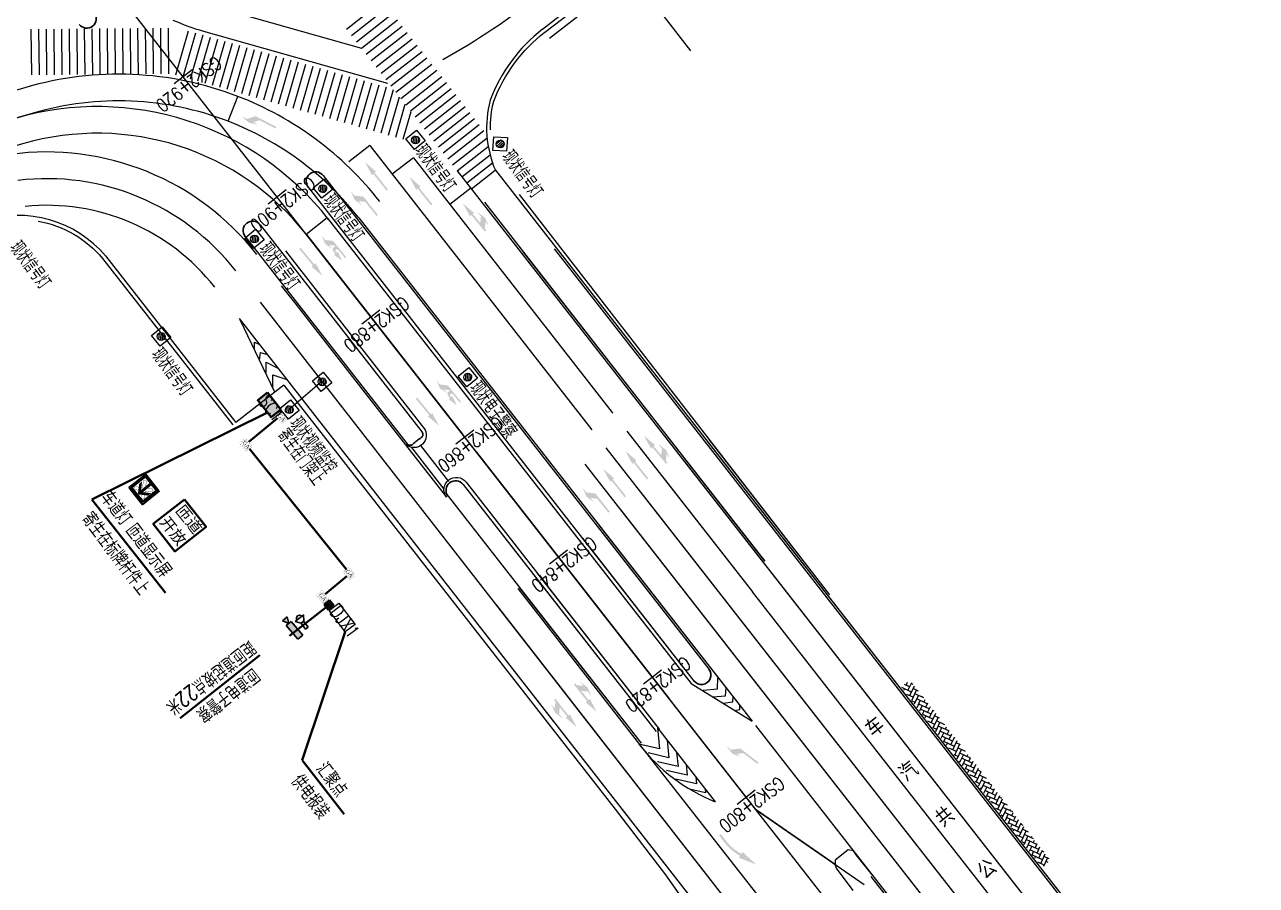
# Model space of a CAD drawing. Header units: millimetres. Extents: x 523446 to 528898, y 388189 to 392165.
# Drawn here: x 524776.9 to 524938.6, y 389900.2 to 390013.2 of the extents above; entities that cross this region are included whole.
import ezdxf
from ezdxf.enums import TextEntityAlignment as Align

# ---------------------------------------------------------------- set-up
doc = ezdxf.new("R2010")
doc.units = ezdxf.units.MM
for name, pattern in [('ACAD_ISO02W100', [15, 12, -3]), ('ACAD_ISO03W100', [30, 12, -18]), ('ACAD_ISO04W100', [30, 24, -3, 0, -3]), ('白色虚线3米', [6, 3, -3])]:
    doc.linetypes.add(name, pattern=pattern)
for name, color, linetype, lineweight in [('0-000-1电子警察', 1, 'Continuous', 40), ('0-000-电子警察', 1, 'Continuous', 40), ('0-000-示例人行道绿化带新建单管', 10, 'chen', 0), ('0-000-示例现有手井', 30, 'Continuous', 0), ('0-000-示例走线', 3, 'Continuous', 40), ('0-lyg新增电子警察', 1, 'Continuous', 40), ('0-TL-匝道控制', 6, 'Continuous', 40), ('0-TL-电视监控（新建）', 6, 'Continuous', 40), ('0-现状交通设施2018', 7, 'Continuous', 0), ('0-现状信号灯', 7, 'Continuous', 40), ('000-scy-车道标线(实)', 7, 'Continuous', 40), ('人行横道', 7, 'Continuous', 30)]:
    doc.layers.add(name, color=color, linetype=linetype, lineweight=lineweight)
for name, color, linetype in [('000-scy-公交站台', 7, 'Continuous'), ('000-scy-护栏', 160, 'ACAD_ISO03W100'), ('000-scy-箭头', 7, 'Continuous'), ('000-scy-道路标线', 122, '白色虚线3米'), ('GSS-标注路线桩号', 7, 'Continuous'), ('MEDS道路平面中线-GSS', 7, 'Continuous'), ('侧分带与渠化岛', 3, 'Continuous'), ('车行道边线', 5, 'ACAD_ISO04W100')]:
    doc.layers.add(name, color=color, linetype=linetype)
doc.styles.add('FSDB', font='szytxt_s.shx', dxfattribs={"width": 0.5, "bigfont": 'hztxt.shx'})
doc.styles.add('HZTXT_S', font='TXT_S.shx', dxfattribs={"width": 0.75, "bigfont": 'HZTXT.shx'})
doc.styles.add('MEDS', font='TXT_S.SHX', dxfattribs={"width": 0.75, "bigfont": 'hztxt.shx'})
doc.styles.get("Standard").update_dxf_attribs({"font": ''})
doc.styles.add('公司字体2', font='simhei.ttf', dxfattribs={"width": 0.8})
doc.styles.add('图廓-黑体', font='simhei.ttf')
doc.styles.get('Standard').set_extended_font_data('SimSun')
doc.linetypes.add('chen', pattern='A,12.7,-5.08,["单",FSDB,S=5,R=0,X=-2.54,Y=-1.27],-5.08', length=22.86)
pattern_1 = [(65, (3.803796996944584, 1.547030950314365), (-0.2457142788503428, 0.6750944327788936), [1.524, -0.508]), (155, (4.018486927612685, 2.007434992294293), (-0.2457142788503428, 0.6750944327788936), [1.524, -0.508])]

# ---------------------------------------------------------------- blocks, each defined once
blk = doc.blocks.new('7')
at = {"layer": '0-现状信号灯', "linetype": 'Continuous', "lineweight": 0, "ltscale": 0.005}
for p, q in [((525414.8998679431, 388753.3593147711), (525416.6155864513, 388753.903658412)), ((525416.6155864513, 388753.903658412), (525417.1599300923, 388752.187939904)), ((525415.444211584, 388751.643596263), (525414.8998679431, 388753.3593147711)), ((525417.1599300923, 388752.187939904), (525415.444211584, 388751.643596263)), ((525415.9374142907, 388753.2836228181), (525415.5550406991, 388752.5458674628)), ((525416.1805043139, 388753.2636822056), (525415.7114769937, 388752.3587362973)), ((525416.3737923226, 388753.1476530984), (525415.9177153029, 388752.2676936266)), ((525416.511550422, 388752.9244840396), (525416.1794835215, 388752.2837909074))]:
    blk.add_line(p, q, dxfattribs=at)
blk.add_ellipse((525416.0179651701, 388752.7739053484), major_axis=(0.3648974809175849, 0.3648974809175849), ratio=0.9999999999947542, start_param=3.156470216024712, end_param=9.439655523204298, dxfattribs=at)
blk = doc.blocks.new('A$C43B75757')
at = {"layer": '0-TL-匝道控制', "linetype": 'Continuous'}
blk.add_hatch(color=3, dxfattribs=at).paths.add_polyline_path([(1.593797216191887, 3.271795403692522), (2.069378883228637, 3.271795403692522), (2.101391652598977, 1.369980894342006), (3.099764115409925, 2.341914306161925), (3.130589122534729, 1.747787881089607), (1.849157023243606, 0.4935223191860132), (0.5853317303117365, 1.791796355595579), (0.5853317303117365, 2.37272264216881), (1.622043315088376, 1.330656376754632)])
at = {"layer": '0-TL-匝道控制', "color": 0, "linetype": 'Continuous'}
for points in [[(0, 3.695140341878868), (3.731502148904837, 3.695140341878868), (3.731502148904837, 0), (0, 0)], [(0.22667671891395, 3.453622578985232), (3.380157600040547, 3.453622578985232), (3.380157600040547, 0.3503580581018468), (0.22667671891395, 0.3503580581018468)]]:
    blk.add_lwpolyline(points, close=True, dxfattribs=at)
at = {"layer": '0-TL-匝道控制', "color": 1, "linetype": 'ACAD_ISO02W100', "ltscale": 0.01, "const_width": 0.05}
blk.add_lwpolyline([(1.437455358798615, 1.828286648851644), (0.5555381986778231, 2.741881881280279), (0.942804831196554, 3.11526127243269), (1.824486915837042, 2.201901528489543), (2.769272574805654, 3.113935635097732), (3.142653667367993, 2.726670642987301), (2.198098262306302, 1.814866825530771), (3.147201948333531, 0.8316631121342652), (2.761965736048296, 0.4562004477265873), (1.811066764174029, 1.441255287827516), (0.8590651924023404, 0.5222634927122272), (0.4836008354322985, 0.907498055275937)], close=True, dxfattribs=at)
at = {"layer": '0-TL-匝道控制', "color": 3, "linetype": 'ACAD_ISO02W100', "ltscale": 0.01, "const_width": 0.05}
blk.add_lwpolyline([(1.593797216191887, 3.271795403692522), (2.069378883228637, 3.271795403692522), (2.101391652598977, 1.369980894342006), (3.099764115409925, 2.341914306161925), (3.130589122534729, 1.747787881089607), (1.849157023243606, 0.4935223191860132), (0.5853317303117365, 1.791796355595579), (0.5853317303117365, 2.37272264216881), (1.622043315088376, 1.330656376754632), (1.593797216191887, 3.271795403692522)], dxfattribs=at)
blk = doc.blocks.new('A$C7DAD36AF')
at = {"layer": '0-TL-匝道控制'}
blk.add_lwpolyline([(0.8801857505480228, 14.77485752869225), (6.991875239164032, 14.77485752869225), (6.991875239164032, 7.81559629043128), (0.8801857505480228, 7.825462293347532)], close=True, dxfattribs=at)
at = {"layer": '0-TL-匝道控制', "linetype": 'Continuous', "char_height": 2, "attachment_point": 1}
for s, insert in [('{\\fSimSun|b0|i0|c134|p2;匝道}', (1.38212420923628, 14.26172324297766)), ('{\\fSimSun|b0|i0|c134|p2;开放}', (1.259381327037271, 10.8462319692097))]:
    blk.add_mtext_dynamic_manual_height_columns(s, width=15.35653571260627, gutter_width=10, heights=[0], dxfattribs=dict(at, insert=insert))
blk = doc.blocks.new('A$C4C9C7EF5')
at = {"layer": '0-TL-电视监控（新建）', "linetype": 'ByBlock', "lineweight": 0, "true_color": 0xffffff}
blk.add_hatch(color=7, dxfattribs=at).paths.add_polyline_path([(-3.375927917659283e-06, 1.431661060953047), (2.5220422554994, 2.736820446269121), (3.262929301359691, 1.305155503039714), (0.7408836699323729, -3.882276359945536e-06)])
at = {"layer": '0-000-示例走线'}
blk.add_lwpolyline([(-3.375927917659283e-06, 1.431661060953047), (2.5220422554994, 2.736820446269121), (3.262929301359691, 1.305155503039714), (0.7408836699323729, -3.882276359945536e-06)], close=True, dxfattribs=at)
at = {"layer": '0-000-示例走线', "style": 'HZTXT_S', "width": 0.75}
blk.add_text('SC1', height=1.799999999999996, rotation=27.36157864201822, dxfattribs=at).set_placement((0.9595723453676328, -0.04559849452925846))
blk = doc.blocks.new('JICHU')
at = {"layer": '0-lyg新增电子警察', "linetype": 'Continuous', "ltscale": 0.005}
for p, q in [((1841.32770610208, 752.2801193379778), (1841.327706101976, 753.1801193380328)), ((1841.327706101976, 753.1801193380328), (1842.227706102032, 753.1801193381361)), ((1842.227706102032, 752.2801193379528), (1841.32770610208, 752.2801193379778)), ((1841.776773812286, 752.4777593060076), (1841.521637545675, 752.7328955725856)), ((1841.903963542893, 752.5096686011238), (1841.553546840745, 752.8600853031597)), ((1841.988488094371, 752.5842430754068), (1841.628121315111, 752.9446098545848)), ((1842.034748368365, 752.6970818271689), (1841.74096006685, 752.9908701285188)), ((1842.227706102032, 753.1801193381361), (1842.227706102032, 752.2801193379528))]:
    blk.add_line(p, q, dxfattribs=at)
blk.add_circle((1841.7796430749, 752.7357648353749), 0.2580214832507589, dxfattribs=at)
blk = doc.blocks.new('buguangdeng')
at = {"layer": '0-000-电子警察', "color": 1, "lineweight": 25}
for p, q in [((530131.7636870466, 378169.6957379225), (530132.1516390482, 378171.040585633)), ((530132.550926419, 378169.9807293294), (530131.7636870466, 378169.6957379225)), ((530132.1516390482, 378171.040585633), (530132.6723138231, 378170.40152255)), ((530132.6723138231, 378170.40152255), (530132.550926419, 378169.9807293294)), ((530132.5571415016, 378170.0022741072), (530132.6723138231, 378170.40152255)), ((530133.4811778206, 378169.735714751), (530132.5571415016, 378170.0022741072)), ((530132.6723138231, 378170.40152255), (530133.5963501417, 378170.1349631939)), ((530133.5963501417, 378170.1349631939), (530133.4811778206, 378169.735714751))]:
    blk.add_line(p, q, dxfattribs=at)
at = {"layer": '0-000-电子警察', "lineweight": 25}
blk.add_arc((530131.9597618255, 378170.3595163492), 0.3787888463377989, 75.32845129148298, 252.488723308327, dxfattribs=at)
blk = doc.blocks.new('sxj')
at = {"layer": '0-000-电子警察', "lineweight": 25}
h = blk.add_hatch(color=256, dxfattribs=at)
h.paths.add_polyline_path([(530134.2691029772, 378171.4063002855), (530132.9802917091, 378171.7873887245), (530132.7508969811, 378170.9657943344), (530134.0272546853, 378170.588388289)])
h.paths.add_polyline_path([(530132.7508969822, 378170.9657943338), (530132.9802917098, 378171.7873887235), (530132.0180816527, 378172.0719044923), (530131.7762333598, 378171.2539924953)])
h.paths.add_polyline_path([(530131.007597108, 378171.4812704505), (530131.8971575064, 378171.6629484935), (530131.2494454004, 378172.2991824471)])
at = {"layer": '0-000-电子警察', "color": 1, "lineweight": 25}
blk.add_line((530131.2494454014, 378172.2991824468), (530131.007597108, 378171.4812704505), dxfattribs=at)
blk.add_line((530131.2494454014, 378172.2991824468), (530131.007597108, 378171.4812704505), dxfattribs=at)
at = {"layer": '0-000-电子警察', "lineweight": 25}
for p, q in [((530131.8971575064, 378171.6629484935), (530131.007597108, 378171.4812704505)), ((530131.007597108, 378171.4812704505), (530131.8971575064, 378171.6629484935)), ((530131.8971575064, 378171.6629484935), (530131.2494454014, 378172.2991824468)), ((530131.8971575064, 378171.6629484935), (530131.2494454014, 378172.2991824468)), ((530132.0180816532, 378172.071904492), (530131.7762333598, 378171.2539924953)), ((530131.7762333598, 378171.2539924953), (530134.0272546844, 378170.5883882894)), ((530134.2691029772, 378171.4063002855), (530132.0180816532, 378172.071904492)), ((530134.0272546844, 378170.5883882894), (530134.2691029772, 378171.4063002855))]:
    blk.add_line(p, q, dxfattribs=at)
blk = doc.blocks.new('现状手井')
at = {"layer": '0-000-示例现有手井', "linetype": 'Continuous', "ltscale": 0.005, "const_width": 0.0279936000003651}
for points in [[(758.7518249238233, 469.3710772116132), (761.5718877953115, 469.3710772116132), (761.5718877953115, 467.3849556727128), (758.7518249238233, 467.3849556727128)], [(759.0518249238232, 469.0710772116132), (761.2718877953116, 469.0710772116132), (761.2718877953116, 467.6849556727129), (759.0518249238232, 467.6849556727129)]]:
    blk.add_lwpolyline(points, close=True, dxfattribs=at)
at = {"layer": '0-000-示例现有手井', "linetype": 'Continuous', "ltscale": 0.005, "insert": (759.1566783186826, 468.9280762560108), "char_height": 0.99532800001298, "width": 2.00545811488174, "attachment_point": 1, "rotation": 359.33915807515973, "style": '图廓-黑体'}
blk.add_mtext('{\\fTimes New Roman|b0|i0|c238|p18;GA}', dxfattribs=at)

msp = doc.modelspace()

# ---------------------------------------------------------------- hatches: boundary and pattern name
at = {"layer": '000-scy-公交站台', "linetype": 'ByBlock', "lineweight": 0}
h = msp.add_hatch(dxfattribs=at)
h.set_pattern_fill('AR-HBONE', color=256, scale=0.005, angle=20, style=0)
h.set_pattern_definition(pattern_1)
h.paths.add_polyline_path([(524910.4330494758, 389902.5554432546), (524911.5735723107, 389903.450831604), (524893.1073069859, 389927.1395388542), (524891.9645962055, 389926.2469515629)])
h = msp.add_hatch(dxfattribs=at)
h.set_pattern_fill('AR-HBONE', color=256, scale=0.005, angle=20, style=0)
h.set_pattern_definition(pattern_1)
h.paths.add_polyline_path([(524910.4330494758, 389902.5554432546), (524911.5735723107, 389903.450831604), (524893.1073069859, 389927.1395388542), (524891.9645962055, 389926.2469515629)])
at = {"layer": '000-scy-箭头', "linetype": 'ByBlock', "lineweight": 0}
for points in [[(524806.3502587966, 390000.325261565), (524805.3846424602, 390001.1783391327), (524806.0781046551, 390000.8185312016), (524807.2367017925, 390001.1855508882), (524809.9412043481, 389999.7822999497), (524809.8332619685, 389999.5742612925), (524807.7528753876, 390000.6536850906), (524806.9102592865, 390000.3867616828), (524807.5343752616, 390000.0629345427)], [(524823.0405132611, 389993.8972368437), (524822.85710882, 389993.7513106604), (524824.6082230293, 389991.5504573537), (524824.424818588, 389991.4045311694), (524822.6737043773, 389993.6053844758), (524822.4902999356, 389993.4594582916), (524821.5979971257, 389995.1455831047)], [(524828.8665777438, 389991.9663176833), (524828.6831733026, 389991.8203915001), (524830.4342875117, 389989.6195381933), (524830.2508830706, 389989.4736120091), (524828.4997688599, 389991.6744653155), (524828.3163644179, 389991.5285391313), (524827.4240616082, 389993.2146639441)], [(524820.2201525421, 389990.2127731949), (524819.6912974481, 389991.387706612), (524820.1751730075, 389990.7743421153), (524821.382137067, 389990.6319042817), (524823.2692517425, 389988.2397827398), (524823.0852423934, 389988.0946200731), (524821.6336157202, 389989.934713566), (524820.7558236764, 389990.0383047187), (524821.1913116788, 389989.48627667)], [(524834.4283317521, 389989.7210294038), (524835.3559099887, 389988.0540501575), (524835.5362038242, 389988.2038025305), (524837.333232309, 389986.0402765034), (524837.5135261454, 389986.1900288772), (524837.3138563131, 389986.4304206572), (524837.3953002102, 389987.3105438831), (524837.8445573329, 389986.769662376), (524837.3361872444, 389987.8708013857), (524836.2971161362, 389988.6326986774), (524836.7962907166, 389988.0317192267), (524836.714846817, 389987.1515960003), (524835.7164976601, 389988.3535549058), (524835.8967914958, 389988.5033072788)], [(524814.559772532, 389981.4393316041), (524814.7411475651, 389981.5877726272), (524812.9598552743, 389983.7642730357), (524813.1412303073, 389983.91271406), (524814.9225225993, 389981.7362136523), (524815.1038976327, 389981.8846546765), (524816.0193632757, 389980.2109928691)], [(524829.8511703226, 389961.7678223531), (524830.0325453557, 389961.9162633762), (524828.251253065, 389964.0927637845), (524828.4326280981, 389964.241204809), (524830.2139203901, 389962.0647044012), (524830.3952954235, 389962.2131454255), (524831.3107610665, 389960.539483618)], [(524858.1840249968, 389959.2395006079), (524859.1116032335, 389957.5725213616), (524859.291897069, 389957.7222737346), (524861.0889255537, 389955.5587477075), (524861.2692193901, 389955.7085000813), (524861.0695495579, 389955.9488918613), (524861.150993455, 389956.8290150872), (524861.6002505777, 389956.2881335801), (524861.0918804891, 389957.3892725898), (524860.0528093809, 389958.1511698815), (524860.5519839614, 389957.5501904308), (524860.4705400617, 389956.6700672044), (524859.4721909049, 389957.8720261099), (524859.6524847406, 389958.0217784829)], [(524857.2091607952, 389955.9803451203), (524857.025756354, 389955.834418937), (524858.7768705632, 389953.6335656303), (524858.5934661218, 389953.487639446), (524856.8423519114, 389955.6884927524), (524856.6589474697, 389955.5425665682), (524855.7666446597, 389957.2286913811)], [(524854.2945265919, 389953.6357778954), (524854.1111221507, 389953.4898517121), (524855.86223636, 389951.2889984054), (524855.6788319186, 389951.1430722212), (524853.9277177079, 389953.3439255275), (524853.7443132661, 389953.1979993433), (524852.8520104564, 389954.8841241563)], [(524850.6613476226, 389951.2412550848), (524850.1324925286, 389952.4161885019), (524850.616368088, 389951.8028240052), (524851.8233321476, 389951.6603861716), (524853.710446823, 389949.2682646297), (524853.526437474, 389949.123101963), (524852.0748108007, 389950.9631954559), (524851.1970187569, 389951.0667866087), (524851.6325067594, 389950.5147585599)], [(524851.9948336327, 389922.993312561), (524850.5535194171, 389924.2430463425), (524850.7370641949, 389924.3887959736), (524848.9880686243, 389926.5913333147), (524849.1716134031, 389926.7370829463), (524849.3659462434, 389926.4923565747), (524850.2440646689, 389926.3915695131), (524849.8068157763, 389926.9422038498), (524850.7802903019, 389926.2188127984), (524851.3128952952, 389925.0455744711), (524850.8270631938, 389925.6573904004), (524849.9489447674, 389925.7581774595), (524850.920608975, 389924.5345456041), (524851.1041537527, 389924.6802952353)], [(524851.9948336327, 389922.993312561), (524850.5535194171, 389924.2430463425), (524850.7370641949, 389924.3887959736), (524848.9880686243, 389926.5913333147), (524849.1716134031, 389926.7370829463), (524849.3659462434, 389926.4923565747), (524850.2440646689, 389926.3915695131), (524849.8068157763, 389926.9422038498), (524850.7802903019, 389926.2188127984), (524851.3128952952, 389925.0455744711), (524850.8270631938, 389925.6573904004), (524849.9489447674, 389925.7581774595), (524850.920608975, 389924.5345456041), (524851.1041537527, 389924.6802952353)], [(524849.3764010853, 389920.9541284127), (524848.4951965257, 389922.646079865), (524848.3108372085, 389922.5013619238), (524846.5742219054, 389924.7136737315), (524846.3898625874, 389924.5689557893), (524846.5828198439, 389924.3231433671), (524846.4771095107, 389923.4456040082), (524846.0429556835, 389923.9986819603), (524846.5207329707, 389922.8839281178), (524847.5383744183, 389922.0936356813), (524847.055981277, 389922.7081667378), (524847.1616916128, 389923.585706097), (524848.1264778911, 389922.3566439801), (524847.9421185736, 389922.2119260391)], [(524849.3764010853, 389920.9541284127), (524848.4951965257, 389922.646079865), (524848.3108372085, 389922.5013619238), (524846.5742219054, 389924.7136737315), (524846.3898625874, 389924.5689557893), (524846.5828198439, 389924.3231433671), (524846.4771095107, 389923.4456040082), (524846.0429556835, 389923.9986819603), (524846.5207329707, 389922.8839281178), (524847.5383744183, 389922.0936356813), (524847.055981277, 389922.7081667378), (524847.1616916128, 389923.585706097), (524848.1264778911, 389922.3566439801), (524847.9421185736, 389922.2119260391)], [(524869.8037711675, 389917.4895826884), (524869.0029122145, 389918.4989295974), (524869.6224390867, 389918.0229694968), (524870.8274747557, 389918.1808929435), (524873.2436295535, 389916.3246485457), (524873.1008415231, 389916.1387904854), (524871.2422609099, 389917.5666707901), (524870.3658713319, 389917.4518173757), (524870.9234455166, 389917.0234532832)], [(524869.8037711675, 389917.4895826884), (524869.0029122145, 389918.4989295974), (524869.6224390867, 389918.0229694968), (524870.8274747557, 389918.1808929435), (524873.2436295535, 389916.3246485457), (524873.1008415231, 389916.1387904854), (524871.2422609099, 389917.5666707901), (524870.3658713319, 389917.4518173757), (524870.9234455166, 389917.0234532832)]]:
    msp.add_hatch(color=4, dxfattribs=at).paths.add_polyline_path(points)
h = msp.add_hatch(color=4, dxfattribs=at)
edge = h.paths.add_edge_path()
edge.add_line((524817.9421241733, 389984.1475384744), (524817.6390944998, 389984.1865341716))
edge.add_line((524817.6390944999, 389984.1865341716), (524817.7075411204, 389984.1020076793))
edge.add_ellipse((524817.7735392353, 389983.6852814674), major_axis=(0.2956809336641398, -0.3009805183934891), ratio=0.9999999976398378, start_angle=144.5082430750489, end_angle=174.508243089328)
edge.add_ellipse((524817.7735392353, 389983.6852814674), major_axis=(0.2956809336792848, -0.3009805184089057), ratio=0.999999998425952, start_angle=174.5082430936188, end_angle=264.5082431022431)
edge.add_line((524817.445642807, 389983.4197623177), (524817.6846100418, 389983.124655532))
edge.add_line((524817.6846100418, 389983.124655532), (524817.5206618279, 389982.9918959573))
edge.add_line((524817.5206618279, 389982.9918959574), (524818.5631415988, 389982.2073460331))
edge.add_line((524818.5631415988, 389982.207346033), (524818.0125064701, 389983.3901746815))
edge.add_line((524818.0125064701, 389983.3901746816), (524817.8485582558, 389983.2574151068))
edge.add_line((524817.8485582558, 389983.2574151066), (524817.7423505959, 389983.3885736783))
edge.add_ellipse((524817.9062988102, 389983.5213332529), major_axis=(0.1478404668371191, -0.1504902592018844), ratio=0.9999999985347764, start_angle=174.5082430719582, end_angle=264.50824307939456, ccw=False)
edge.add_ellipse((524817.9062988102, 389983.5213332529), major_axis=(0.147840466839594, -0.1504902592044035), ratio=0.9999999982510722, start_angle=84.5082431132551, end_angle=174.5082430704096, ccw=False)
edge.add_line((524818.0702470241, 389983.6540928277), (524818.973012134, 389982.53924497))
edge.add_line((524818.973012134, 389982.53924497), (524819.136960348, 389982.6720045446))
edge.add_line((524819.1369603481, 389982.6720045446), (524817.9421241733, 389984.1475384744))
h.paths.add_polyline_path([(524817.4110858734, 389984.8033313317), (524816.350482016, 389984.939816273), (524816.0390985657, 389985.3243517058), (524815.9079500992, 389985.4863103208), (524816.3700788445, 389984.412780482), (524817.2797990409, 389983.792178772), (524816.881520316, 389984.2840234151), (524817.9421241733, 389984.1475384744)])
h = msp.add_hatch(color=4, dxfattribs=at)
edge = h.paths.add_edge_path()
edge.add_line((524832.9960179317, 389965.1863705368), (524832.6929882582, 389965.225366234))
edge.add_line((524832.6929882583, 389965.2253662339), (524832.7614348788, 389965.1408397416))
edge.add_ellipse((524832.8274329938, 389964.7241135298), major_axis=(0.2956809336641398, -0.3009805183934891), ratio=0.9999999976398378, start_angle=144.5082430750489, end_angle=174.508243089328)
edge.add_ellipse((524832.8274329938, 389964.7241135298), major_axis=(0.2956809336792848, -0.3009805184089057), ratio=0.999999998425952, start_angle=174.5082430936188, end_angle=264.5082431022431)
edge.add_line((524832.4995365654, 389964.4585943802), (524832.7385038001, 389964.1634875944))
edge.add_line((524832.7385038001, 389964.1634875945), (524832.5745555862, 389964.0307280198))
edge.add_line((524832.5745555862, 389964.0307280198), (524833.6170353572, 389963.2461780955))
edge.add_line((524833.6170353572, 389963.2461780956), (524833.0664002284, 389964.4290067441))
edge.add_line((524833.0664002285, 389964.429006744), (524832.9024520143, 389964.2962471692))
edge.add_line((524832.9024520142, 389964.2962471693), (524832.7962443542, 389964.4274057409))
edge.add_ellipse((524832.9601925685, 389964.5601653155), major_axis=(0.1478404668371191, -0.1504902592018844), ratio=0.9999999985347764, start_angle=174.5082430719582, end_angle=264.50824307939456, ccw=False)
edge.add_ellipse((524832.9601925685, 389964.5601653155), major_axis=(0.147840466839594, -0.1504902592044035), ratio=0.9999999982510722, start_angle=84.5082431132551, end_angle=174.5082430704096, ccw=False)
edge.add_line((524833.1241407825, 389964.6929248901), (524834.0269058924, 389963.5780770323))
edge.add_line((524834.0269058924, 389963.5780770325), (524834.1908541064, 389963.710836607))
edge.add_line((524834.1908541066, 389963.7108366071), (524832.9960179317, 389965.1863705368))
h.paths.add_polyline_path([(524832.4649796318, 389965.8421633941), (524831.4043757743, 389965.9786483353), (524831.092992324, 389966.3631837683), (524830.9618438575, 389966.5251423833), (524831.4239726029, 389965.4516125444), (524832.3336927991, 389964.8310108345), (524831.9354140742, 389965.3228554777), (524832.9960179317, 389965.1863705368)])
at = {"layer": '000-scy-箭头', "linetype": 'ByBlock', "lineweight": 0, "ltscale": 0.5}
h = msp.add_hatch(color=4, dxfattribs=at)
edge = h.paths.add_edge_path()
edge.add_line((524870.9695922282, 389904.3447845422), (524870.5323481791, 389904.6180697877))
edge.add_arc((524873.5534034431, 389909.4516217788), 5.69999997652129, -142.00611010680768, -122.00611010680768, ccw=False)
edge.add_line((524869.0613679577, 389905.9428304013), (524868.2861142604, 389906.935328029))
edge.add_line((524868.2861142604, 389906.935328029), (524868.0496913402, 389906.7506547986))
edge.add_line((524868.0496913402, 389906.7506547986), (524868.8249450375, 389905.7581571709))
edge.add_arc((524873.5534034431, 389909.4516217788), 5.999999975285567, 217.9938898931925, 237.9938898931924)
edge.add_line((524870.3733452705, 389904.3636723144), (524870.8105893196, 389904.0903870689))
edge.add_line((524870.8105893196, 389904.090387069), (524870.6515864109, 389903.8359895957))
edge.add_line((524870.6515864109, 389903.8359895957), (524872.9252705622, 389902.9455625287))
edge.add_line((524872.9252705622, 389902.9455625287), (524871.1285951368, 389904.5991820154))
edge.add_line((524871.1285951368, 389904.5991820154), (524870.9695922282, 389904.3447845422))
h = msp.add_hatch(color=4, dxfattribs=at)
edge = h.paths.add_edge_path()
edge.add_line((524870.9695922282, 389904.3447845422), (524870.5323481791, 389904.6180697877))
edge.add_arc((524873.5534034431, 389909.4516217788), 5.69999997652129, -142.00611010680768, -122.00611010680768, ccw=False)
edge.add_line((524869.0613679577, 389905.9428304013), (524868.2861142604, 389906.935328029))
edge.add_line((524868.2861142604, 389906.935328029), (524868.0496913402, 389906.7506547986))
edge.add_line((524868.0496913402, 389906.7506547986), (524868.8249450375, 389905.7581571709))
edge.add_arc((524873.5534034431, 389909.4516217788), 5.999999975285567, 217.9938898931925, 237.9938898931924)
edge.add_line((524870.3733452705, 389904.3636723144), (524870.8105893196, 389904.0903870689))
edge.add_line((524870.8105893196, 389904.090387069), (524870.6515864109, 389903.8359895957))
edge.add_line((524870.6515864109, 389903.8359895957), (524872.9252705622, 389902.9455625287))
edge.add_line((524872.9252705622, 389902.9455625287), (524871.1285951368, 389904.5991820154))
edge.add_line((524871.1285951368, 389904.5991820154), (524870.9695922282, 389904.3447845422))

# ---------------------------------------------------------------- linework, layer by layer
at = {"layer": '0-000-1电子警察', "linetype": 'Continuous', "lineweight": 40}
msp.add_lwpolyline([(524816.8466090835, 389937.0152049441), (524811.6598808042, 389932.9484214026)], dxfattribs=at)
at = {"layer": '0-000-示例人行道绿化带新建单管', "linetype": 'chen', "lineweight": 40, "ltscale": 0.5}
for points in [[(524810.1068881195, 389961.5234961165), (524806.3237512917, 389958.4530981945)], [(524806.4484067037, 389957.5172833609), (524819.1422075041, 389941.6727886677)], [(524819.2060969777, 389940.8128423202), (524816.3417574095, 389938.4595999616)]]:
    msp.add_lwpolyline(points, dxfattribs=at)
at = {"layer": '0-000-示例走线', "lineweight": 0}
msp.add_lwpolyline([(524818.1614630605, 389937.2746204201), (524820.3019693863, 389934.4465962657), (524818.9981673027, 389933.506822841), (524816.8735158085, 389936.3052030691)], close=True, dxfattribs=at)
at = {"layer": '0-000-示例走线', "color": 3, "lineweight": 40}
for points in [[(524818.9981673027, 389933.506822841), (524813.3587483148, 389916.626712257)], [(524813.3587483148, 389916.626712257), (524818.8664423329, 389909.57563569)]]:
    msp.add_lwpolyline(points, dxfattribs=at)
at = {"layer": '0-TL-匝道控制', "linetype": 'Continuous', "lineweight": 40}
for p, q in [((524785.742447102, 389950.861655343), (524808.7867678085, 389962.2729145005)), ((524785.742447102, 389950.861655343), (524795.4167399589, 389938.5956030645)), ((524797.3417433638, 389922.1442768967), (524807.7820999683, 389930.4258250881))]:
    msp.add_line(p, q, dxfattribs=at)
at = {"layer": '0-现状交通设施2018', "color": 140, "linetype": 'ByBlock', "lineweight": 0}
msp.add_lwpolyline([(524811.6218298877, 389962.7156572843), (524815.9405206618, 389966.3783312054)], dxfattribs=at)
at = {"layer": '000-scy-公交站台', "color": 4, "linetype": 'ByBlock', "lineweight": 0}
msp.add_lwpolyline([(524903.6970957146, 389898.7181553196), (524884.7485247016, 389922.9765517605)], dxfattribs=at)
msp.add_lwpolyline([(524903.6970957146, 389898.7181553196), (524884.7485247016, 389922.9765517605)], dxfattribs=at)
at = {"layer": '000-scy-护栏', "linetype": 'ByBlock', "lineweight": 0, "ltscale": 0.2, "flags": 128}
msp.add_lwpolyline([(524838.0462111778, 389999.3784444939, -0.0690752971419698), (524838.4805282705, 390003.1469760757, -0.1364936242899816), (524845.1818992024, 390012.2181295884), (524851.7378629613, 390017.2296269684)], format="xyb", dxfattribs=at)
at = {"layer": '000-scy-护栏', "linetype": 'ByBlock', "lineweight": 0, "ltscale": 0.2}
for points in [[(524841.8071933838, 389990.9062139415), (524882.52712415, 389938.3290203564)], [(524874.05352164, 389942.7603818327), (524837.3170319435, 389989.9128123911)], [(524872.9249724105, 389910.1397511989), (524813.8893648959, 389985.6696086142)], [(524872.9013005261, 389910.1211707292), (524887.0706781939, 389900.3067243635)]]:
    msp.add_lwpolyline(points, dxfattribs=at)
msp.add_lwpolyline([(524778.7167075665, 389987.4121832374, -0.1733779540077178), (524787.159038755, 389982.5098655276), (524804.2424087997, 389960.6565927961)], format="xyb", dxfattribs=at)
at = {"layer": '000-scy-护栏', "color": 1, "linetype": 'ByBlock', "lineweight": 0, "ltscale": 0.003}
msp.add_lwpolyline([(524828.8815790977, 389957.9359028208), (524832.5607996987, 389953.2256469553)], dxfattribs=at)
at = {"layer": '000-scy-护栏', "linetype": 'ByBlock', "lineweight": 0, "ltscale": 0.005}
for points in [[(524866.7060370866, 389958.7570599332), (524882.52712415, 389938.3290203564)], [(524874.05352164, 389942.7603818327), (524863.5258525301, 389956.2729735568)], [(524872.9249724105, 389910.1397511989), (524846.9275991461, 389943.4006589543)], [(524872.9013005261, 389910.1211707292), (524887.0706781939, 389900.3067243635)]]:
    msp.add_lwpolyline(points, dxfattribs=at)
at = {"layer": '000-scy-车道标线(实)', "color": 4, "linetype": 'ByBlock', "lineweight": 0, "ltscale": 0.5}
for points in [[(524844.8741327181, 390012.6121851609), (524855.6169050169, 390021.0005669886)], [(524822.2271702699, 389997.3321093209), (524851.3637314084, 389960.030813591)], [(524827.9321153928, 389995.7142257731), (524854.0353152094, 389962.2963089768)], [(524833.698326049, 389994.0179086829), (524921.9179297807, 389881.0771428733)], [(524838.6973639788, 389994.1159892514), (524925.0702353816, 389883.5394526422)], [(524816.6424707288, 389987.8307376193), (524864.3968141773, 389926.6945287553)], [(524820.7739416974, 389987.8211291317), (524872.3738710721, 389921.7617127132)], [(524811.1362590628, 389983.5084796089), (524820.3983677188, 389971.6509150722)], [(524810.5850675134, 389978.9345320355), (524812.4939169085, 389976.4907791351)], [(524812.4939169085, 389976.4907791351), (524817.8758389585, 389969.6007187388)], [(524805.0685327115, 389974.6254899401), (524871.1833992926, 389889.8800711699)], [(524809.7702224021, 389964.95117396), (524805.1958290057, 389974.4625222964)], [(524820.3983677188, 389971.6509150722), (524829.4789281548, 389960.025772743)], [(524817.8758389585, 389969.6007187388), (524826.9176798542, 389958.0251460559)], [(524866.4642434171, 389958.5681915359), (524925.0702353816, 389883.5394526422)], [(524863.3119377994, 389956.1058817863), (524921.9179297807, 389881.0771428733)], [(524834.84540788, 389953.1554819662), (524860.1824728765, 389920.7183885883)], [(524852.2788681404, 389947.4877976649), (524872.3738710721, 389921.7617127132)], [(524849.6725947099, 389945.5448131841), (524864.3968141773, 389926.6945287553)], [(524844.1560599068, 389941.2357710902), (524860.1824728765, 389920.7183885883)], [(524841.6398366842, 389939.1775022626), (524857.6212245764, 389918.7177619006)], [(524836.0997023924, 389934.8500263338), (524871.1833992926, 389889.8800711699)], [(524864.3968141774, 389926.6945287552), (524872.3738710723, 389921.7617127131)], [(524864.3968141774, 389926.6945287552), (524872.3738710723, 389921.7617127131)], [(524859.9766611721, 389920.8778379291), (524867.5602128188, 389911.1692005562)], [(524859.9766611721, 389920.8778379291), (524867.5602128188, 389911.1692005562)], [(524872.8121577791, 389921.20060799), (524886.2203298183, 389904.0351577486)], [(524857.6212245764, 389918.7177619006), (524873.2632045383, 389898.6925393774)], [(524888.1777601929, 389901.5292103608), (524886.0620691075, 389904.2377667506), (524885.685834257, 389904.7588898921), (524885.0119586771, 389904.8742054993), (524883.296, 389903.5294023287), (524883.296, 389902.8808161864), (524883.4235574914, 389902.4662543398), (524885.609867095, 389899.5372852242)], [(524886.2091962056, 389904.0494112556), (524897.5912268944, 389889.4778737734)]]:
    msp.add_lwpolyline(points, dxfattribs=at)
for points in [[(524844.8741776304, 390012.6122202304, 0.1374228251279821), (524837.996404525, 390003.271972872)], [(524823.5322090981, 389989.9756501794, 0.1356630154352993), (524804.9129423192, 390003.7806629743, 0.08578427169489783)], [(524837.996404525, 390003.271972872, 0.1656525501121456), (524838.6931595808, 389994.0793013466, 0.1359236875456783)], [(524820.7739416974, 389987.8211291317, 0.1357293197149817), (524803.6519639363, 390000.5132874125, 0.08463542808105494)], [(524829.4789281548, 389960.025772743, -0.8797370954860882), (524826.7326246931, 389958.2620579295, -0.781113914931483)], [(524832.2841596261, 389951.1548552189), (524832.2841596261, 389951.1548552189, -0.9946762672222732), (524834.8454078799, 389953.1554819663, -0.1228928050213859)], [(524857.5358293775, 389918.7372419705, 0.1312498666378204), (524867.5602128188, 389911.1692005562, 0.1312498666378204)], [(524857.5358293775, 389918.7372419705, 0.1312498666378204), (524867.5602128188, 389911.1692005562, 0.1312498666378204)]]:
    msp.add_lwpolyline(points, format="xyb", dxfattribs=at)
at = {"layer": '000-scy-车道标线(实)', "color": 40, "linetype": 'ByBlock', "lineweight": 0, "ltscale": 0.5}
msp.add_lwpolyline([(524813.8893648959, 389985.6696086142), (524834.3719064823, 389959.4473877631)], dxfattribs=at)
at = {"layer": '000-scy-道路标线', "color": 2, "linetype": 'ByBlock', "lineweight": 0, "ltscale": 0.025}
msp.add_line((524795.8322357719, 390017.2907526705), (524821.1216614431, 390010.1188439407), dxfattribs=at)
at = {"layer": '000-scy-道路标线', "linetype": 'ByBlock', "lineweight": 0, "flags": 128}
msp.add_lwpolyline([(524831.7896987634, 390008.6121508692, 0.03758753820812616), (524844.6389379026, 390017.1863244326), (524853.3300935754, 390023.972722792)], format="xyb", dxfattribs=at)
at = {"layer": '000-scy-道路标线', "linetype": 'ByBlock', "lineweight": 0, "ltscale": 0.4, "flags": 128}
for points in [[(524796.3839195695, 390013.8084748029, 0.03542057030464748), (524800.3758242406, 390012.3641994963), (524824.5347456719, 390005.5128940624)], [(524804.9129423192, 390003.7806629743, 0.1644685858038404), (524777.0740469758, 390004.9589533546), (524772.9846800197, 390003.7665572201)], [(524803.6519639363, 390000.5132874125, 0.1645967540948752), (524778.0537926195, 390001.5988791778), (524773.9208002131, 390000.3937625369)], [(524816.78911453, 389987.6430008531, 0.3069810559788529), (524775.6709710424, 390000.9040852725)], [(524804.6276871054, 389980.8755890412, 0.262662356493401), (524776.0397574931, 389992.759264426, 0.262662356493401)], [(524801.8694197045, 389978.7210679934, 0.257578934534513), (524776.9879421651, 389989.3430020241, 0.257578934534513)]]:
    msp.add_lwpolyline(points, format="xyb", dxfattribs=at)
at = {"layer": '000-scy-道路标线', "color": 2, "linetype": 'ByBlock', "lineweight": 0, "ltscale": 0.025, "flags": 128}
for points in [[(524814.0308471293, 389985.4884798052, 0.3069810559794998), (524776.6507166859, 389997.5440110956), (524774.8569204066, 389997.0209678538)], [(524807.3859545062, 389983.0301100891, 0.2667275428140093), (524775.0940396272, 389996.1666390484, 0.2667275428140093)]]:
    msp.add_lwpolyline(points, format="xyb", dxfattribs=at)
at = {"layer": '000-scy-道路标线', "linetype": 'ByBlock', "lineweight": 0, "flags": 128}
for points in [[(524807.8330267022, 389976.7848746639), (524872.543041777, 389893.7249812572)], [(524854.0353152094, 389962.2963089768), (524854.1219988092, 389962.1853346386)], [(524855.9687311358, 389959.8211054379), (524872.436975857, 389938.7380797653)], [(524853.210463735, 389957.6665843904), (524916.4013949792, 389876.7681007778)], [(524850.4521963338, 389955.5120633425), (524913.6431275783, 389874.6135797297)], [(524860.5536703842, 389953.9513607555), (524872.436975857, 389938.7380797653)], [(524857.7954029697, 389951.7968397255), (524916.4013949792, 389876.7681007778)], [(524855.0371355548, 389949.642318695), (524913.6431275783, 389874.6135797297)], [(524884.7485247017, 389922.9765517605), (524872.4369758571, 389938.7380797654)], [(524884.7485247017, 389922.9765517605), (524872.4369758571, 389938.7380797654)], [(524838.8374400975, 389936.9885113224), (524872.543041777, 389893.7249812572)]]:
    msp.add_lwpolyline(points, dxfattribs=at)
at = {"layer": '000-scy-道路标线', "color": 4, "linetype": 'ByBlock', "lineweight": 0, "ltscale": 0.05, "flags": 128}
for points in [[(524826.9176798542, 389958.0251460559), (524832.2841595794, 389951.154855279)], [(524827.6745334554, 389957.7060010579), (524831.9474512734, 389952.2357133874)]]:
    msp.add_lwpolyline(points, dxfattribs=at)
at = {"layer": '000-scy-道路标线', "color": 2, "linetype": 'ByBlock', "lineweight": 0, "ltscale": 0.05, "flags": 128}
for points in [[(524836.2186388089, 389957.0831585624), (524861.4138588579, 389924.8276583488)], [(524883.296, 389902.9305957026), (524872.9249724105, 389910.1397511989), (524861.4138588579, 389924.8276583488)]]:
    msp.add_lwpolyline(points, dxfattribs=at)
at = {"layer": 'GSS-标注路线桩号', "color": 7, "linetype": 'ByBlock', "lineweight": 0}
for p, q in [((524798.9273463553, 390007.2610648358), (524796.563117154, 390005.4143325098)), ((524811.238895195, 389991.4995368271), (524808.8746659936, 389989.6528045011)), ((524823.5504440346, 389975.7380088184), (524821.1862148333, 389973.8912764924)), ((524835.8619928743, 389959.9764808097), (524833.497763673, 389958.1297484838)), ((524848.173541714, 389944.2149528011), (524845.8093125126, 389942.3682204751)), ((524860.4850905536, 389928.4534247924), (524858.1208613523, 389926.6066924664)), ((524872.7966393933, 389912.6918967837), (524870.432410192, 389910.8451644577))]:
    msp.add_line(p, q, dxfattribs=at)
at = {"layer": 'MEDS道路平面中线-GSS', "color": 4, "linetype": 'ByBlock', "lineweight": 0}
msp.add_line((525031.21147254, 389707.448847145), (524518.270159541, 390364.128114467), dxfattribs=at)
at = {"layer": '人行横道', "color": 4, "linetype": 'ByBlock', "lineweight": 0}
for points in [[(524819.1706984179, 390012.6165117323), (524823.8991568206, 390016.3099763844)], [(524819.8170547321, 390011.7890315119), (524824.5455131346, 390015.4824961641)], [(524820.4634110463, 390010.9615512914), (524825.1918694485, 390014.6550159437)], [(524777.8533846479, 390006.5955771106), (524777.7984934236, 390012.5953260182)], [(524778.8533427991, 390006.6047256482), (524778.7984515749, 390012.6044745556)], [(524779.8533009504, 390006.6138741855), (524779.7984097261, 390012.613623093)], [(524780.8532591016, 390006.6230227228), (524780.7983678773, 390012.6227716303)], [(524781.8532172529, 390006.6321712602), (524781.7983260286, 390012.6319201677)], [(524782.8531754041, 390006.6413197976), (524782.7982841799, 390012.6410687051)], [(524783.8531335554, 390006.6504683349), (524783.7982423311, 390012.6502172424)], [(524784.8530917066, 390006.6596168724), (524784.7982004824, 390012.6593657799)], [(524785.8530498579, 390006.6687654097), (524785.7981586336, 390012.6685143172)], [(524786.8530080091, 390006.677913947), (524786.7981167849, 390012.6776628545)], [(524787.8529661604, 390006.6870624844), (524787.7980749361, 390012.686811392)], [(524788.8529243116, 390006.6962110219), (524788.7980330874, 390012.6959599294)], [(524789.8528824629, 390006.7053595591), (524789.7979912387, 390012.7051084668)], [(524790.8528406142, 390006.7145080964), (524790.7979493899, 390012.7142570041)], [(524791.8527987654, 390006.7236566339), (524791.797907541, 390012.7234055414)], [(524792.8527569167, 390006.7328051712), (524792.7978656924, 390012.7325540787)], [(524793.8527150679, 390006.7419537087), (524793.7978238437, 390012.7417026161)], [(524794.8526732192, 390006.751102246), (524794.7977819949, 390012.7508511535)], [(524795.8526313704, 390006.7602507834), (524795.7977401462, 390012.7599996908)], [(524821.1097673603, 390010.1340710712), (524825.8382257627, 390013.827535723)], [(524821.7561236743, 390009.3065908505), (524826.4845820767, 390013.0000555028)], [(524796.7856742692, 390006.6260141352), (524798.4226781415, 390012.3983809222)], [(524797.7477354005, 390006.3531801566), (524799.3847392728, 390012.1255469434)], [(524798.7097965316, 390006.0803461778), (524800.3468004039, 390011.8527129646)], [(524799.6718576626, 390005.807512199), (524801.308861535, 390011.579878986)], [(524800.6339187939, 390005.5346782204), (524802.2709226662, 390011.3070450072)], [(524801.5959799251, 390005.2618442416), (524803.2329837973, 390011.0342110285)], [(524822.4024799884, 390008.4791106302), (524827.1309383907, 390012.1725752825)], [(524823.0488363024, 390007.6516304099), (524827.7772947048, 390011.345095062)], [(524802.5580410562, 390004.9890102628), (524804.1950449285, 390010.7613770498)], [(524803.5201021872, 390004.7161762842), (524805.1571060597, 390010.4885430711)], [(524804.4821633184, 390004.4433423055), (524806.1191671907, 390010.2157090924)], [(524805.4442244495, 390004.1705083268), (524807.0812283219, 390009.9428751137)], [(524806.4062855807, 390003.897674348), (524808.0432894531, 390009.670041135)], [(524807.368346712, 390003.6248403694), (524809.005350584, 390009.3972071563)], [(524823.6951926164, 390006.8241501895), (524828.423651019, 390010.5176148415)], [(524824.3415489306, 390005.9966699691), (524829.070007333, 390009.6901346212)], [(524808.330407843, 390003.3520063905), (524809.9674117152, 390009.1243731775)], [(524809.292468974, 390003.0791724119), (524810.9294728466, 390008.8515391988)], [(524810.2545301053, 390002.8063384332), (524811.8915339775, 390008.5787052201)], [(524811.2165912363, 390002.5335044545), (524812.8535951087, 390008.3058712413)], [(524812.1786523677, 390002.2606704757), (524813.8156562397, 390008.0330372626)], [(524813.1407134988, 390001.987836497), (524814.7777173711, 390007.7602032839)], [(524824.9879052447, 390005.1691897487), (524829.7163636469, 390008.8626544008)], [(524825.6342615589, 390004.3417095284), (524830.3627199613, 390008.0351741803)], [(524814.10277463, 390001.7150025183), (524815.7397785023, 390007.4873693052)], [(524815.0648357611, 390001.4421685396), (524816.7018396334, 390007.2145353265)], [(524816.0268968922, 390001.1693345609), (524817.6639007645, 390006.9417013478)], [(524816.9889580234, 390000.8965005822), (524818.6259618957, 390006.668867369)], [(524817.9510191545, 390000.6236666035), (524819.5880230268, 390006.3960333903)], [(524818.9130802857, 390000.3508326247), (524820.550084158, 390006.1231994116)], [(524826.2806178727, 390003.514229308), (524831.0090762753, 390007.2076939601)], [(524826.926974187, 390002.6867490876), (524831.6554325892, 390006.3802137395)], [(524819.8751414168, 390000.077998646), (524821.5121452891, 390005.8503654329)], [(524820.8372025479, 389999.8051646673), (524822.4742064202, 390005.5775314542)], [(524821.7992636791, 389999.5323306886), (524823.4362675514, 390005.3046974755)], [(524822.7613248102, 389999.2594967099), (524824.3983286825, 390005.0318634968)], [(524823.7233859414, 389998.9866627312), (524825.3465118447, 390004.7100933312)], [(524827.5425516289, 390001.8986726872), (524832.2710100313, 390005.5921373391)], [(524828.158129071, 390001.1105962867), (524832.8865874733, 390004.8040609387)], [(524803.6519639363, 390000.5132874125), (524804.9129423192, 390003.7806629743)], [(524824.6854470725, 389998.7138287525), (524826.109085076, 390003.73382954)], [(524828.773706513, 390000.3225198863), (524833.5021649154, 390004.0159845382)], [(524829.389283955, 389999.534443486), (524834.1177423574, 390003.2279081378)], [(524825.6475082036, 389998.4409947738), (524826.8716583074, 390002.7575657488)], [(524826.6095693348, 389998.1681607951), (524827.6342315389, 390001.7813019577)], [(524830.0048613971, 389998.7463670855), (524834.7333197993, 390002.4398317374)], [(524830.620438839, 389997.9582906851), (524835.3488972414, 390001.651755337)], [(524831.2360162811, 389997.1702142847), (524835.9644746833, 390000.8636789366)], [(524831.8515937229, 389996.3821378843), (524836.5800521254, 390000.0756025361)], [(524832.4671711649, 389995.5940614837), (524837.1956295674, 389999.2875261357)], [(524833.082748607, 389994.8059850833), (524837.6071747266, 389998.3400772803)], [(524822.22717027, 389997.332109321), (524819.4689028692, 389995.1775882731)], [(524833.698326049, 389994.0179086829), (524837.7636790194, 389997.1934124553)], [(524827.9321153929, 389995.7142257731), (524825.1738479922, 389993.5597047255)], [(524834.3139034911, 389993.2298322826), (524838.0003586194, 389996.1093736782)], [(524834.929480933, 389992.4417558822), (524838.3086464916, 389995.0812691192)], [(524835.545058375, 389991.6536794817), (524838.6824756934, 389994.1043598045)], [(524835.4837928431, 389991.7321130243), (524832.7255254424, 389989.5775919765)], [(524816.6424707288, 389987.8307376193), (524813.8887712972, 389985.6691426519)], [(524807.0806027009, 389970.6774034078), (524807.0806027009, 389971.5240078801)], [(524807.0806027009, 389971.5240078801), (524807.6453292518, 389971.2418029081)], [(524807.7340940078, 389969.1587331365), (524807.8576199153, 389970.181703967)], [(524807.8576199153, 389970.181703967), (524808.6164769504, 389969.9524183019)], [(524808.6164769504, 389967.5537230369), (524808.63118853, 389968.8934055279)], [(524808.63118853, 389968.8934055279), (524810.0635864435, 389968.1357623062)], [(524809.474371166, 389965.6023718956), (524809.5102696217, 389967.216541307)], [(524809.5102696217, 389967.216541307), (524811.3290552939, 389966.6106249341)], [(524865.9528669873, 389925.8264690675), (524867.8383004181, 389926.0155845743), (524867.9034640777, 389927.4848305698)], [(524865.9528669873, 389925.8264690675), (524867.8383004181, 389926.0155845743), (524867.9034640777, 389927.4848305698)], [(524867.2490645784, 389924.9475629542), (524868.8743804343, 389925.0798830806), (524868.9624200028, 389926.129130838)], [(524867.2490645784, 389924.9475629542), (524868.8743804343, 389925.0798830806), (524868.9624200028, 389926.129130838)], [(524868.5964436402, 389924.1099610049), (524869.8393353282, 389924.2918376282), (524869.8881201566, 389924.9440282092)], [(524868.5964436402, 389924.1099610049), (524869.8393353282, 389924.2918376282), (524869.8881201566, 389924.9440282092)], [(524870.0814272194, 389923.1868168238), (524870.7874871058, 389923.3116763969), (524870.7680761088, 389923.7983503028)], [(524870.0814272194, 389923.1868168238), (524870.7874871058, 389923.3116763969), (524870.7680761088, 389923.7983503028)], [(524859.9766611721, 389920.8778379288), (524860.2481123483, 389918.1185249645), (524857.5358293775, 389918.7372419705)], [(524859.9766611721, 389920.8778379288), (524860.2481123483, 389918.1185249645), (524857.5358293775, 389918.7372419705)], [(524861.229632375, 389919.2737553547), (524861.4562337863, 389916.9703421912), (524858.7439508155, 389917.5890591972)], [(524861.229632375, 389919.2737553547), (524861.4562337863, 389916.9703421912), (524858.7439508155, 389917.5890591972)], [(524862.4826035774, 389917.6696727809), (524862.6643552243, 389915.8221594178), (524859.9520722533, 389916.4408764238)], [(524862.4826035774, 389917.6696727809), (524862.6643552243, 389915.8221594178), (524859.9520722533, 389916.4408764238)], [(524863.73557478, 389916.0655902071), (524863.8724766622, 389914.6739766445), (524861.1601936911, 389915.2926936506)], [(524863.73557478, 389916.0655902071), (524863.8724766622, 389914.6739766445), (524861.1601936911, 389915.2926936506)], [(524864.9885459827, 389914.4615076332), (524865.0805981001, 389913.5257938713), (524862.3683151292, 389914.1445108773)], [(524864.9885459827, 389914.4615076332), (524865.0805981001, 389913.5257938713), (524862.3683151292, 389914.1445108773)], [(524866.2415171851, 389912.8574250594), (524866.288719538, 389912.3776110979), (524864.1786704663, 389912.858948502)], [(524866.2415171851, 389912.8574250594), (524866.288719538, 389912.3776110979), (524864.1786704663, 389912.858948502)]]:
    msp.add_lwpolyline(points, dxfattribs=at)
at = {"layer": '侧分带与渠化岛', "color": 3, "linetype": 'Continuous', "lineweight": 0}
for p, q in [((524816.102460279, 389993.3955443467), (524866.7558405768, 389928.5479218274)), ((524814.1322692785, 389991.8566007413), (524864.8050172017, 389926.9908019061)), ((524807.8276580567, 389986.9319812284), (524829.0848899548, 389959.7179840219)), ((524805.8574670566, 389985.3930376231), (524827.1146989542, 389958.1790404164)), ((524834.4513696799, 389952.847693245), (524859.7884346764, 389920.4105998673)), ((524832.4811786795, 389951.3087496395), (524857.8220159956, 389918.8668268513)), ((524852.0818490393, 389947.3339033055), (524866.7558405768, 389928.5479218274)), ((524850.1139379595, 389945.796740598), (524864.8050172017, 389926.9908019061)), ((524843.8070467955, 389940.8703402148), (524859.7884346764, 389920.4105998673)), ((524841.8368557852, 389939.3313966219), (524857.8220159956, 389918.8668268513)), ((524887.9769687734, 389901.3801454104), (524896.2814221384, 389890.7485932042)), ((524887.9769687734, 389901.3801454104), (524896.2814221384, 389890.7485932042))]:
    msp.add_line(p, q, dxfattribs=at)
at = {"layer": '侧分带与渠化岛', "color": 3, "linetype": 'Continuous', "lineweight": -3}
for centre, radius, start, end in [((524785.0807862722, 390013.9956965083), 1.250000775838778, 217.9300603565716, 37.93006034984095), ((524815.1173647788, 389992.6260725439), 1.249999999975941, 38.27478107794525, 217.9938902574513), ((524806.8425625567, 389986.1625094258), 1.249999999743054, 37.99389026418555, 217.9938902574513), ((524828.6908517546, 389959.4101953008), 0.5, 303.0767899271918, 37.99389025745131), ((524827.5087371543, 389958.4868291375), 0.5, 217.9938902574513, 312.9109905978504), ((524833.4662741798, 389952.0782214423), 8.249999999877923, 123.0767899253717, 132.9109905955797), ((524833.4662741798, 389952.0782214423), 1.249999999877924, 37.99389026418555, 217.9938902574513), ((524865.7366876374, 389927.8241626919), 1.250000000025093, 217.993890254823, 38.2747810800111), ((524865.7366876374, 389927.8241626919), 1.250000000025093, 217.993890254823, 38.2747810800111)]:
    msp.add_arc(centre, radius, start, end, dxfattribs=at)
at = {"layer": '车行道边线', "color": 5, "linetype": 'Continuous', "lineweight": 0}
for p, q in [((524840.7607150703, 390040.1865924238), (524864.3141466735, 390009.7833656103)), ((524861.0095270874, 389901.5875804627), (524875.4190668295, 389881.1087128247))]:
    msp.add_line(p, q, dxfattribs=at)
for points in [[(524845.7973423465, 390011.4299483043), (524856.5400697328, 390019.8182950625)], [(524846.4302573102, 389983.7565948222), (524924.847289512, 389883.3653065212)], [(524787.5496636252, 389982.8392439968), (524804.6364467909, 389960.9643817846)], [(524842.3446772228, 389983.3547737799), (524874.05352164, 389942.7603818327)], [(524810.9410546503, 389965.8890056014), (524804.6364467911, 389960.9643817846)], [(524810.9410546503, 389965.8890056014), (524854.4335398943, 389910.2090035353)], [(524854.4335398943, 389910.2090035353), (524861.0095270874, 389901.5875804627)]]:
    msp.add_lwpolyline(points, dxfattribs=at)
msp.add_lwpolyline([(524787.5410217883, 389982.8324937377, 0.3047460671313114), (524771.4516345214, 389987.421235198)], format="xyb", dxfattribs=at)

# ---------------------------------------------------------------- block references
at = {"layer": '0-000-1电子警察', "rotation": 128.0991043502156}
msp.add_blockref('JICHU', (526545.6294624547, 388952.0922479589), dxfattribs=at)
at = {"layer": '0-000-1电子警察', "linetype": 'Continuous', "rotation": 326.5465396951042}
msp.add_blockref('sxj', (-125966.1193506264, 366653.3935624674), dxfattribs=at)
at = {"layer": '0-000-1电子警察', "linetype": 'Continuous', "xscale": -1, "rotation": 111.8454065829118}
msp.add_blockref('buguangdeng', (678563.4006995896, 1022717.657485503), dxfattribs=at)
at = {"layer": '0-000-示例现有手井', "xscale": 0.5, "yscale": 0.5, "zscale": 0.5, "rotation": 309.5327473586941}
for p in [(524388.0767396784, 390105.7332794128), (524383.4160961395, 390102.124549076), (524396.9652230582, 390085.250933252), (524393.4629671461, 390082.1540195699)]:
    msp.add_blockref('现状手井', p, dxfattribs=at)
at = {"layer": '0-TL-匝道控制', "linetype": 'Continuous'}
for name, p, xscale, yscale, zscale, rotation in [('A$C43B75757', (524790.6443816829, 389952.4227176535), 0.7500000000000003, 0.7500000000000001, 0.7500000000000001, 308.2630099023868), ('A$C7DAD36AF', (524788.7898078967, 389944.5259524922), 0.7500000000000001, 0.7499999999999999, 0.7499999999999999, 308.3555014855718)]:
    msp.add_blockref(name, p, dxfattribs=dict(at, xscale=xscale, yscale=yscale, zscale=zscale, rotation=rotation))
at = {"layer": '0-TL-电视监控（新建）', "linetype": 'ByBlock', "lineweight": 0, "rotation": 280.6728813705004}
msp.add_blockref('A$C4C9C7EF5', (524807.3764524084, 389964.6326720974), dxfattribs=at)
at = {"layer": '0-现状交通设施2018', "color": 6, "linetype": 'ByBlock', "lineweight": 0}
for p, rotation in [((180354.8261189513, -165455.6201261904), 21.69666478092836), ((-106389.874794254, 220467.5852186339), 338.5356833917078), ((180342.6426723882, -165462.0169652925), 21.69666478092836), ((180333.6989458879, -165468.6198093811), 21.69666478092836), ((177004.6955545049, -163410.7135026608), 21.35389887475327), ((177025.8178531291, -163416.6631093959), 21.35389887475327), ((180361.6718034386, -165486.7678318899), 21.69666478092836), ((177021.5008101935, -163420.3162421646), 21.35389887475327)]:
    msp.add_blockref('7', p, dxfattribs=dict(at, rotation=rotation))

# ---------------------------------------------------------------- texts
at = {"layer": '0-000-示例走线', "style": 'HZTXT_S', "width": 0.75}
msp.add_text('DJX1', height=1.799999999999996, rotation=306.9681930648307, dxfattribs=at).set_placement((524816.8791463455, 389936.0506276892))
at = {"layer": '0-TL-匝道控制', "linetype": 'Continuous', "style": 'HZTXT_S', "width": 0.8}
for s, p in [('车道灯', (524786.7068867388, 389951.0241615092)), ('寄生在标牌杆件上', (524784.225985242, 389948.2928585638)), ('匝道显示屏', (524790.0024312522, 389946.7525791178))]:
    msp.add_text(s, height=2, rotation=307.1550311684798, dxfattribs=at).set_placement(p)
for s, p in [('距匝道起坡点22米', (524795.8644677572, 389923.2164226574)), ('匝道电子警察', (524799.8431914077, 389922.2404752569))]:
    msp.add_text(s, height=2, rotation=217.6839452975437, dxfattribs=at).set_placement(p, align=Align.MIDDLE_RIGHT)
at = {"layer": '0-TL-匝道控制', "color": 3, "linetype": 'Continuous', "style": 'HZTXT_S', "width": 0.8}
for s, p in [('汇聚点', (524814.9633227836, 389915.4283351751)), ('供电报装', (524811.7110336039, 389913.8137241852))]:
    msp.add_text(s, height=2, rotation=307.1550311684798, dxfattribs=at).set_placement(p)
at = {"layer": '0-现状交通设施2018', "linetype": 'ByBlock', "lineweight": 0, "style": 'HZTXT_S', "width": 0.7}
for s, p in [('现状信号灯', (524832.9109424221, 389991.5563753322)), ('现状信号灯', (524844.3255012108, 389990.7721129695)), ('现状信号灯', (524820.8648770194, 389985.0480045861)), ('现状信号灯', (524779.7567136703, 389978.8432664378)), ('现状信号灯', (524812.4389787173, 389978.6795676563)), ('现状信号灯', (524798.3366261168, 389964.8142928965)), ('现状电子警察', (524840.9223862411, 389959.2862382338))]:
    msp.add_text(s, height=2, rotation=306.406516555491, dxfattribs=at).set_placement(p, align=Align.MIDDLE_RIGHT)
for s, p in [('现状视频监控', (524811.5165564746, 389960.8103633035, 22.352)), ('寄生在门架上', (524809.9005821605, 389959.2587388056, 22.352))]:
    msp.add_text(s, height=2, rotation=306.406516555491, dxfattribs=at).set_placement(p)
at = {"layer": '000-scy-公交站台', "linetype": 'ByBlock', "lineweight": 0, "style": '公司字体2', "width": 0.8}
for s, p in [('车', (524888.2139665419, 389919.6257463847)), ('车', (524888.2139665419, 389919.6257463847)), ('汽', (524892.613799355, 389913.7858097558)), ('汽', (524892.613799355, 389913.7858097558)), ('共', (524897.3823977751, 389907.8337387163)), ('共', (524897.3823977751, 389907.8337387163)), ('公', (524902.9074925786, 389900.9431103055)), ('公', (524902.9074925786, 389900.9431103055))]:
    msp.add_text(s, height=2, rotation=38.56881186122724, dxfattribs=at).set_placement(p)
at = {"layer": 'GSS-标注路线桩号', "color": 7, "linetype": 'ByBlock', "lineweight": 0, "style": 'MEDS', "width": 0.8}
for s, p in [('GSK2+920', (524798.4993141211, 390005.3723050823)), ('GSK2+900', (524810.8108629608, 389989.6107770736)), ('GSK2+880', (524823.1224118004, 389973.8492490649)), ('GSK2+860', (524835.4339606401, 389958.0877210562)), ('GSK2+840', (524847.7455094798, 389942.3261930476)), ('GSK2+820', (524860.0570583194, 389926.5646650389)), ('GSK2+800', (524872.3686071591, 389910.8031370302))]:
    msp.add_text(s, height=1.75, rotation=217.9938902416641, dxfattribs=at).set_placement(p, align=Align.MIDDLE)

doc.saveas('drawing.dxf')
